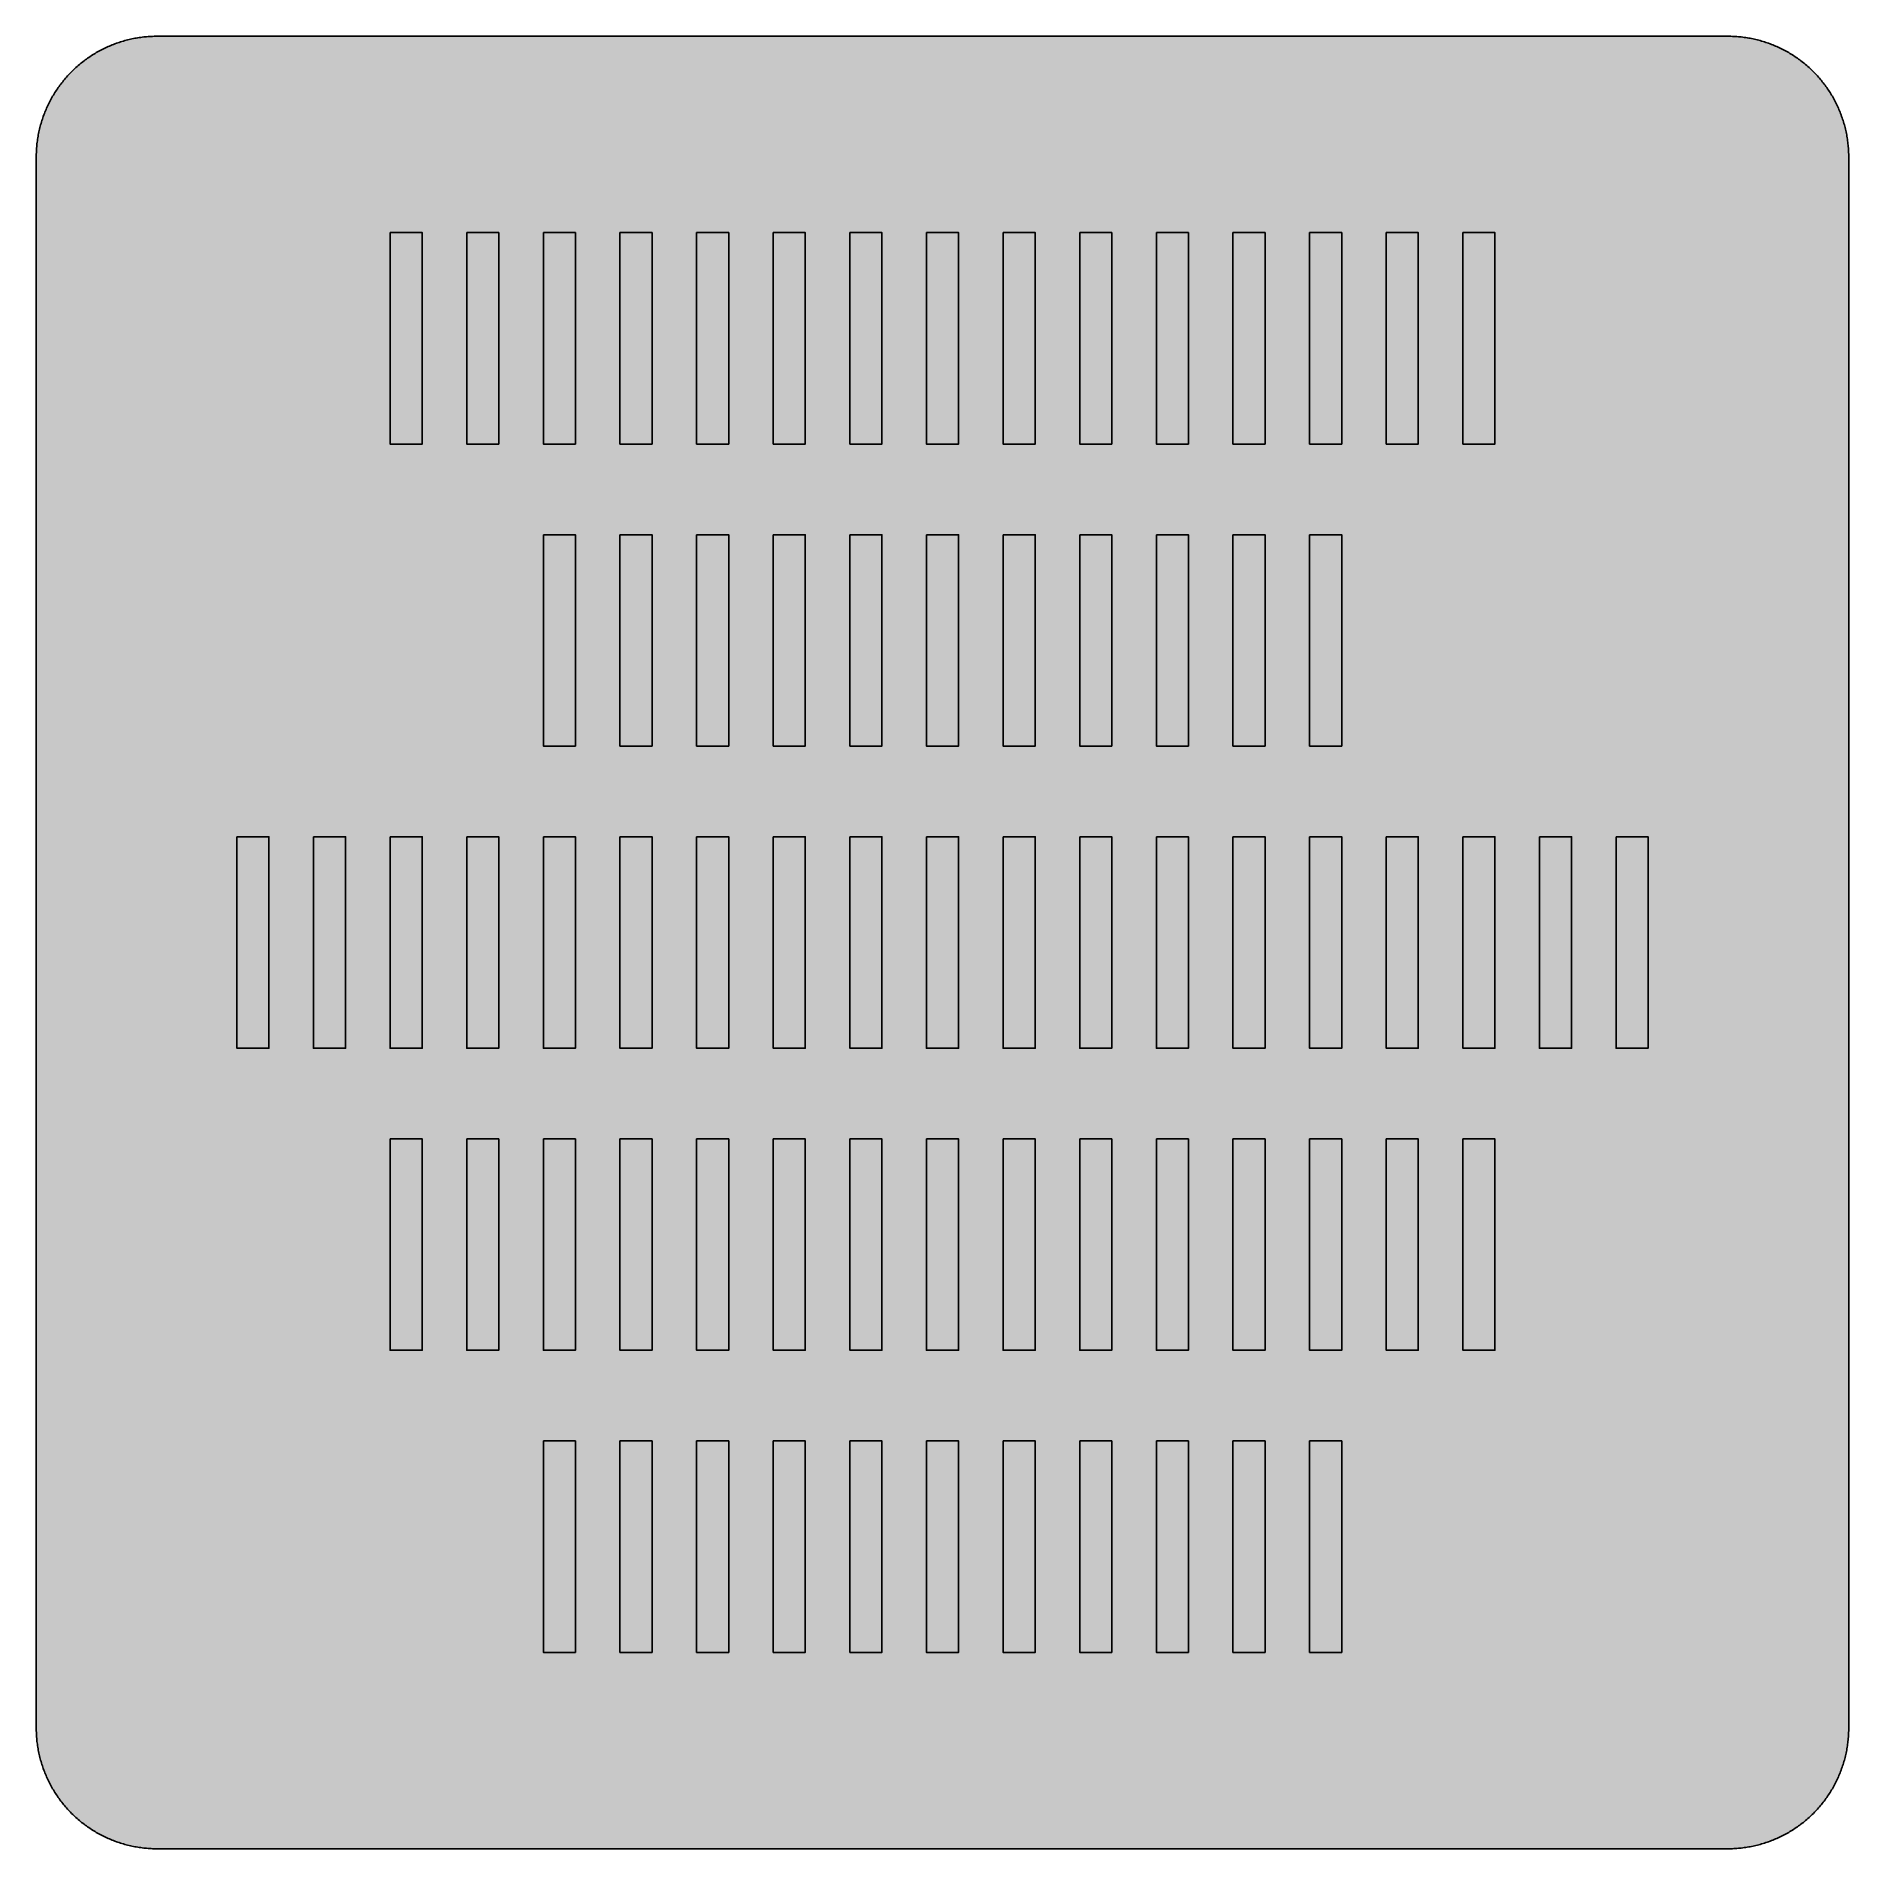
# Model space of a CAD drawing. Header units: millimetres. Extents: x 0 to 212, y 0 to 212.
import ezdxf

# ---------------------------------------------------------------- set-up
doc = ezdxf.new("R2010")
doc.units = ezdxf.units.MM

msp = doc.modelspace()

# ---------------------------------------------------------------- hatches: boundary and pattern name
for color, points in [(254, [(14.1633, 0.0536), (13.9878, 0.0533), (13.8125, 0.0559), (13.6373, 0.061), (13.462, 0.0686), (13.2893, 0.0787), (13.114, 0.0914), (12.9413, 0.1041), (12.7686, 0.1219), (12.5959, 0.1397), (12.4231, 0.16), (12.2504, 0.1829), (12.0777, 0.2057), (11.9075, 0.2337), (11.7373, 0.2616), (11.5672, 0.2921), (11.397, 0.3251), (11.2268, 0.3607), (11.0592, 0.3988), (10.8915, 0.4369), (10.7239, 0.4775), (10.5562, 0.5207), (10.3886, 0.5664), (10.2235, 0.6121), (10.0584, 0.6629), (9.8933, 0.7137), (9.7307, 0.7671), (9.5682, 0.8204), (9.4056, 0.8788), (9.2431, 0.9373), (9.083, 0.9982), (8.923, 1.0617), (8.763, 1.1252), (8.6055, 1.1938), (8.4455, 1.2624), (8.2906, 1.331), (8.1331, 1.4046), (7.9781, 1.4783), (7.8232, 1.5545), (7.6708, 1.6332), (7.5184, 1.7145), (7.366, 1.7958), (7.2161, 1.8796), (7.0663, 1.966), (6.919, 2.0523), (6.7716, 2.1438), (6.6243, 2.2352), (6.4795, 2.3266), (6.3348, 2.4232), (6.19, 2.5197), (6.0477, 2.6187), (5.908, 2.7178), (5.7683, 2.8194), (5.6286, 2.9235), (5.4915, 3.0302), (5.3543, 3.1369), (5.2197, 3.2461), (5.0851, 3.3579), (4.953, 3.4722), (4.8209, 3.5865), (4.6914, 3.7033), (4.5644, 3.8202), (4.4348, 3.9395), (4.3104, 4.0615), (4.1859, 4.1859), (4.0615, 4.3104), (3.9395, 4.4348), (3.8202, 4.5618), (3.7033, 4.6914), (3.5865, 4.8209), (3.4722, 4.953), (3.3579, 5.0851), (3.2487, 5.2197), (3.1369, 5.3543), (3.0302, 5.4915), (2.9235, 5.6286), (2.8194, 5.7683), (2.7178, 5.908), (2.6187, 6.0477), (2.5197, 6.19), (2.4232, 6.3348), (2.3266, 6.477), (2.2352, 6.6243), (2.1438, 6.7691), (2.0523, 6.9164), (1.966, 7.0663), (1.8796, 7.2161), (1.7958, 7.366), (1.7145, 7.5184), (1.6332, 7.6708), (1.5545, 7.8232), (1.4783, 7.9781), (1.4046, 8.1331), (1.331, 8.2906), (1.2598, 8.4455), (1.1913, 8.603), (1.1252, 8.763), (1.0592, 8.923), (0.9982, 9.083), (0.9373, 9.2431), (0.8763, 9.4056), (0.8204, 9.5682), (0.7645, 9.7307), (0.7112, 9.8933), (0.6604, 10.0584), (0.6121, 10.2235), (0.5639, 10.3911), (0.5207, 10.5562), (0.4775, 10.7239), (0.4343, 10.8915), (0.3962, 11.0592), (0.3607, 11.2268), (0.3251, 11.397), (0.2921, 11.5672), (0.2616, 11.7373), (0.2311, 11.9075), (0.2057, 12.0802), (0.1803, 12.2504), (0.1575, 12.4231), (0.1372, 12.5959), (0.1194, 12.7686), (0.1041, 12.9413), (0.0889, 13.1166), (0.0787, 13.2893), (0.0686, 13.4645), (0.061, 13.6373), (0.0559, 13.8125), (0.0508, 13.9878), (0.0508, 14.163), (0.0522, 197.6092), (0.0508, 197.7822), (0.0559, 197.9574), (0.061, 198.1327), (0.0686, 198.308), (0.0787, 198.4807), (0.0889, 198.6559), (0.1041, 198.8287), (0.1194, 199.0014), (0.1372, 199.1741), (0.1575, 199.3468), (0.1803, 199.5195), (0.2057, 199.6923), (0.2311, 199.8624), (0.2616, 200.0326), (0.2921, 200.2028), (0.3251, 200.373), (0.3607, 200.5432), (0.3962, 200.7108), (0.4343, 200.8784), (0.4775, 201.0461), (0.5207, 201.2137), (0.5639, 201.3814), (0.6121, 201.5465), (0.6604, 201.7116), (0.7112, 201.8767), (0.7645, 202.0392), (0.8204, 202.2018), (0.8763, 202.3643), (0.9373, 202.5269), (0.9982, 202.6869), (1.0592, 202.8469), (1.1252, 203.007), (1.1913, 203.1644), (1.2598, 203.3245), (1.331, 203.4794), (1.4046, 203.6369), (1.4783, 203.7918), (1.5545, 203.9468), (1.6332, 204.0992), (1.7145, 204.2516), (1.7958, 204.404), (1.8796, 204.5538), (1.966, 204.7037), (2.0523, 204.851), (2.1438, 204.9983), (2.2352, 205.1456), (2.3266, 205.2904), (2.4232, 205.4352), (2.5197, 205.58), (2.6187, 205.7222), (2.7178, 205.8619), (2.8194, 206.0016), (2.9235, 206.1413), (3.0302, 206.2785), (3.1369, 206.4156), (3.2487, 206.5503), (3.3579, 206.6849), (3.4722, 206.817), (3.5865, 206.949), (3.7033, 207.0786), (3.8202, 207.2056), (3.9395, 207.3351), (4.0615, 207.4596), (4.1859, 207.584), (4.3104, 207.7085), (4.4348, 207.8304), (4.5644, 207.9498), (4.6914, 208.0666), (4.8209, 208.1835), (4.953, 208.2978), (5.0851, 208.4121), (5.2197, 208.5213), (5.3543, 208.6331), (5.4915, 208.7397), (5.6286, 208.8464), (5.7683, 208.9506), (5.908, 209.0522), (6.0477, 209.1512), (6.19, 209.2503), (6.3348, 209.3468), (6.4795, 209.4433), (6.6243, 209.5348), (6.7716, 209.6262), (6.919, 209.7176), (7.0663, 209.804), (7.2161, 209.8904), (7.366, 209.9742), (7.5184, 210.0555), (7.6708, 210.1367), (7.8232, 210.2155), (7.9781, 210.2917), (8.1331, 210.3653), (8.2906, 210.439), (8.4455, 210.5101), (8.6055, 210.5787), (8.763, 210.6447), (8.923, 210.7108), (9.083, 210.7717), (9.2431, 210.8327), (9.4056, 210.8937), (9.5682, 210.9495), (9.7307, 211.0054), (9.8933, 211.0588), (10.0584, 211.1096), (10.2235, 211.1578), (10.3886, 211.2061), (10.5562, 211.2493), (10.7239, 211.2924), (10.8915, 211.3356), (11.0592, 211.3737), (11.2268, 211.4093), (11.397, 211.4448), (11.5672, 211.4779), (11.7373, 211.5083), (11.9075, 211.5388), (12.0777, 211.5642), (12.2504, 211.5896), (12.4231, 211.6125), (12.5959, 211.6328), (12.7686, 211.6506), (12.9413, 211.6658), (13.114, 211.6811), (13.2893, 211.6912), (13.462, 211.7014), (13.6373, 211.709), (13.8125, 211.7141), (13.9878, 211.7192), (14.163, 211.7192), (197.6078, 211.7203), (197.7822, 211.7192), (197.9574, 211.7141), (198.1327, 211.709), (198.3054, 211.7014), (198.4807, 211.6912), (198.6534, 211.6811), (198.8287, 211.6658), (199.0014, 211.6506), (199.1741, 211.6328), (199.3468, 211.6125), (199.5195, 211.5896), (199.6897, 211.5642), (199.8624, 211.5388), (200.0326, 211.5083), (200.2028, 211.4779), (200.373, 211.4448), (200.5432, 211.4093), (200.7108, 211.3737), (200.8784, 211.3356), (201.0461, 211.2924), (201.2137, 211.2493), (201.3788, 211.2061), (201.5465, 211.1578), (201.7116, 211.1096), (201.8767, 211.0588), (202.0392, 211.0054), (202.2018, 210.9495), (202.3643, 210.8937), (202.5269, 210.8327), (202.6869, 210.7717), (202.8469, 210.7108), (203.007, 210.6447), (203.167, 210.5787), (203.3245, 210.5101), (203.4794, 210.439), (203.6369, 210.3653), (203.7918, 210.2917), (203.9468, 210.2155), (204.0992, 210.1367), (204.2516, 210.0555), (204.404, 209.9742), (204.5538, 209.8904), (204.7037, 209.804), (204.8535, 209.7176), (205.0009, 209.6262), (205.1456, 209.5348), (205.293, 209.4433), (205.4352, 209.3468), (205.58, 209.2503), (205.7222, 209.1512), (205.8619, 209.0522), (206.0016, 208.9506), (206.1413, 208.8464), (206.2785, 208.7397), (206.4156, 208.6331), (206.5503, 208.5213), (206.6849, 208.4121), (206.817, 208.2978), (206.949, 208.1835), (207.0786, 208.0666), (207.2081, 207.9498), (207.3351, 207.8304), (207.4596, 207.7085), (207.584, 207.584), (207.7085, 207.4596), (207.8304, 207.3351), (207.9498, 207.2056), (208.0666, 207.0786), (208.1835, 206.949), (208.2978, 206.817), (208.4121, 206.6849), (208.5238, 206.5503), (208.6331, 206.4156), (208.7397, 206.2785), (208.8464, 206.1413), (208.9506, 206.0016), (209.0522, 205.8619), (209.1512, 205.7222), (209.2503, 205.58), (209.3468, 205.4352), (209.4433, 205.2904), (209.5348, 205.1456), (209.6262, 204.9983), (209.7176, 204.851), (209.804, 204.7037), (209.8904, 204.5538), (209.9742, 204.404), (210.0555, 204.2516), (210.1367, 204.0992), (210.2155, 203.9468), (210.2917, 203.7918), (210.3653, 203.6369), (210.439, 203.4794), (210.5076, 203.3245), (210.5762, 203.1644), (210.6447, 203.007), (210.7082, 202.8469), (210.7717, 202.6869), (210.8327, 202.5269), (210.8911, 202.3643), (210.9495, 202.2018), (211.0029, 202.0392), (211.0562, 201.8767), (211.107, 201.7116), (211.1578, 201.5465), (211.2035, 201.3814), (211.2493, 201.2137), (211.2924, 201.0461), (211.3331, 200.8784), (211.3712, 200.7108), (211.4093, 200.5432), (211.4448, 200.373), (211.4779, 200.2028), (211.5083, 200.0326), (211.5363, 199.8624), (211.5642, 199.6923), (211.5871, 199.5195), (211.6099, 199.3468), (211.6303, 199.1741), (211.648, 199.0014), (211.6658, 198.8287), (211.6785, 198.6559), (211.6912, 198.4807), (211.7014, 198.308), (211.709, 198.1327), (211.7141, 197.9574), (211.7166, 197.7822), (211.7166, 197.6069), (211.7189, 14.1647), (211.7166, 13.9878), (211.7141, 13.8125), (211.709, 13.6373), (211.7014, 13.4645), (211.6912, 13.2893), (211.6785, 13.1166), (211.6658, 12.9413), (211.648, 12.7686), (211.6303, 12.5959), (211.6099, 12.4231), (211.5871, 12.2504), (211.5642, 12.0802), (211.5363, 11.9075), (211.5083, 11.7373), (211.4779, 11.5672), (211.4448, 11.397), (211.4093, 11.2268), (211.3712, 11.0592), (211.3331, 10.8915), (211.2924, 10.7239), (211.2493, 10.5562), (211.2035, 10.3911), (211.1578, 10.2235), (211.107, 10.0584), (211.0562, 9.8933), (211.0029, 9.7307), (210.9495, 9.5682), (210.8911, 9.4056), (210.8327, 9.2431), (210.7717, 9.083), (210.7082, 8.923), (210.6447, 8.763), (210.5762, 8.603), (210.5076, 8.4455), (210.439, 8.2906), (210.3653, 8.1331), (210.2917, 7.9781), (210.2155, 7.8232), (210.1367, 7.6708), (210.0555, 7.5184), (209.9742, 7.366), (209.8904, 7.2161), (209.804, 7.0663), (209.7176, 6.9164), (209.6262, 6.7691), (209.5348, 6.6243), (209.4433, 6.477), (209.3468, 6.3348), (209.2503, 6.19), (209.1512, 6.0477), (209.0522, 5.908), (208.9506, 5.7683), (208.8464, 5.6286), (208.7397, 5.4915), (208.6331, 5.3543), (208.5238, 5.2197), (208.4121, 5.0851), (208.2978, 4.953), (208.1835, 4.8209), (208.0666, 4.6914), (207.9498, 4.5618), (207.8304, 4.4348), (207.7085, 4.3104), (207.584, 4.1859), (207.4596, 4.0615), (207.3351, 3.9395), (207.2081, 3.8202), (207.0786, 3.7033), (206.949, 3.5865), (206.817, 3.4722), (206.6849, 3.3579), (206.5503, 3.2461), (206.4156, 3.1369), (206.2785, 3.0302), (206.1413, 2.9235), (206.0016, 2.8194), (205.8619, 2.7178), (205.7222, 2.6187), (205.58, 2.5197), (205.4352, 2.4232), (205.293, 2.3266), (205.1456, 2.2352), (205.0009, 2.1438), (204.8535, 2.0523), (204.7037, 1.966), (204.5538, 1.8796), (204.404, 1.7958), (204.2516, 1.7145), (204.0992, 1.6332), (203.9468, 1.5545), (203.7918, 1.4783), (203.6369, 1.4046), (203.4794, 1.331), (203.3245, 1.2624), (203.167, 1.1938), (203.007, 1.1252), (202.8469, 1.0617), (202.6869, 0.9982), (202.5269, 0.9373), (202.3643, 0.8788), (202.2018, 0.8204), (202.0392, 0.7671), (201.8767, 0.7137), (201.7116, 0.6629), (201.5465, 0.6121), (201.3788, 0.5664), (201.2137, 0.5207), (201.0461, 0.4775), (200.8784, 0.4369), (200.7108, 0.3988), (200.5432, 0.3607), (200.373, 0.3251), (200.2028, 0.2921), (200.0326, 0.2616), (199.8624, 0.2337), (199.6897, 0.2057), (199.5195, 0.1829), (199.3468, 0.16), (199.1741, 0.1397), (199.0014, 0.1219), (198.8287, 0.1041), (198.6534, 0.0914), (198.4807, 0.0787), (198.3054, 0.0686), (198.1327, 0.061), (197.9574, 0.0559), (197.7822, 0.0533), (197.6069, 0.0533)]), (59, [(41.3755, 188.7897), (45.121, 188.7897), (45.121, 164.0953), (41.3755, 164.0953)]), (59, [(50.323, 188.7897), (54.0699, 188.7897), (54.0699, 164.0953), (50.323, 164.0953)]), (59, [(59.2723, 188.7897), (63.0178, 188.7897), (63.0178, 164.0953), (59.2723, 164.0953)]), (59, [(68.2198, 188.7897), (71.9667, 188.7897), (71.9667, 164.0953), (68.2198, 164.0953)]), (59, [(77.1687, 188.7897), (80.9142, 188.7897), (80.9142, 164.0953), (77.1687, 164.0953)]), (59, [(86.1162, 188.7897), (89.8631, 188.7897), (89.8631, 164.0953), (86.1162, 164.0953)]), (59, [(95.0655, 188.7897), (98.8109, 188.7897), (98.8109, 164.0953), (95.0655, 164.0953)]), (59, [(104.013, 188.7897), (107.7599, 188.7897), (107.7599, 164.0953), (104.013, 164.0953)]), (59, [(112.9619, 188.7897), (116.7074, 188.7897), (116.7074, 164.0953), (112.9619, 164.0953)]), (59, [(121.9094, 188.7897), (125.6563, 188.7897), (125.6563, 164.0953), (121.9094, 164.0953)]), (59, [(130.8587, 188.7897), (134.6041, 188.7897), (134.6041, 164.0953), (130.8587, 164.0953)]), (59, [(139.8062, 188.7897), (143.553, 188.7897), (143.553, 164.0953), (139.8062, 164.0953)]), (59, [(148.7551, 188.7897), (152.5005, 188.7897), (152.5005, 164.0953), (148.7551, 164.0953)]), (59, [(157.7026, 188.7897), (161.4495, 188.7897), (161.4495, 164.0953), (157.7026, 164.0953)]), (59, [(166.6515, 188.7897), (170.397, 188.7897), (170.397, 164.0953), (166.6515, 164.0953)]), (59, [(59.2723, 153.512), (63.0178, 153.512), (63.0178, 128.8175), (59.2723, 128.8175)]), (59, [(68.2198, 153.512), (71.9667, 153.512), (71.9667, 128.8175), (68.2198, 128.8175)]), (59, [(77.1687, 153.512), (80.9142, 153.512), (80.9142, 128.8175), (77.1687, 128.8175)]), (59, [(86.1162, 153.512), (89.8631, 153.512), (89.8631, 128.8175), (86.1162, 128.8175)]), (59, [(95.0655, 153.512), (98.8109, 153.512), (98.8109, 128.8175), (95.0655, 128.8175)]), (59, [(104.013, 153.512), (107.7599, 153.512), (107.7599, 128.8175), (104.013, 128.8175)]), (59, [(112.9619, 153.512), (116.7074, 153.512), (116.7074, 128.8175), (112.9619, 128.8175)]), (59, [(121.9094, 153.512), (125.6563, 153.512), (125.6563, 128.8175), (121.9094, 128.8175)]), (59, [(130.8587, 153.512), (134.6041, 153.512), (134.6041, 128.8175), (130.8587, 128.8175)]), (59, [(139.8062, 153.512), (143.553, 153.512), (143.553, 128.8175), (139.8062, 128.8175)]), (59, [(148.7551, 153.512), (152.5005, 153.512), (152.5005, 128.8175), (148.7551, 128.8175)]), (59, [(23.4791, 118.2342), (27.2246, 118.2342), (27.2246, 93.5397), (23.4791, 93.5397)]), (59, [(32.4266, 118.2342), (36.1735, 118.2342), (36.1735, 93.5397), (32.4266, 93.5397)]), (59, [(41.3755, 118.2342), (45.121, 118.2342), (45.121, 93.5397), (41.3755, 93.5397)]), (59, [(50.323, 118.2342), (54.0699, 118.2342), (54.0699, 93.5397), (50.323, 93.5397)]), (59, [(59.2723, 118.2342), (63.0178, 118.2342), (63.0178, 93.5397), (59.2723, 93.5397)]), (59, [(68.2198, 118.2342), (71.9667, 118.2342), (71.9667, 93.5397), (68.2198, 93.5397)]), (59, [(77.1687, 118.2342), (80.9142, 118.2342), (80.9142, 93.5397), (77.1687, 93.5397)]), (59, [(86.1162, 118.2342), (89.8631, 118.2342), (89.8631, 93.5397), (86.1162, 93.5397)]), (59, [(95.0655, 118.2342), (98.8109, 118.2342), (98.8109, 93.5397), (95.0655, 93.5397)]), (59, [(104.013, 118.2342), (107.7599, 118.2342), (107.7599, 93.5397), (104.013, 93.5397)]), (59, [(112.9619, 118.2342), (116.7074, 118.2342), (116.7074, 93.5397), (112.9619, 93.5397)]), (59, [(121.9094, 118.2342), (125.6563, 118.2342), (125.6563, 93.5397), (121.9094, 93.5397)]), (59, [(130.8587, 118.2342), (134.6041, 118.2342), (134.6041, 93.5397), (130.8587, 93.5397)]), (59, [(139.8062, 118.2342), (143.553, 118.2342), (143.553, 93.5397), (139.8062, 93.5397)]), (59, [(148.7551, 118.2342), (152.5005, 118.2342), (152.5005, 93.5397), (148.7551, 93.5397)]), (59, [(157.7026, 118.2342), (161.4495, 118.2342), (161.4495, 93.5397), (157.7026, 93.5397)]), (59, [(166.6515, 118.2342), (170.397, 118.2342), (170.397, 93.5397), (166.6515, 93.5397)]), (59, [(175.5994, 118.2342), (179.3462, 118.2342), (179.3462, 93.5397), (175.5994, 93.5397)]), (59, [(184.5483, 118.2342), (188.2937, 118.2342), (188.2937, 93.5397), (184.5483, 93.5397)]), (59, [(41.3755, 82.9564), (45.121, 82.9564), (45.121, 58.2619), (41.3755, 58.2619)]), (59, [(50.323, 82.9564), (54.0699, 82.9564), (54.0699, 58.2619), (50.323, 58.2619)]), (59, [(59.2723, 82.9564), (63.0178, 82.9564), (63.0178, 58.2619), (59.2723, 58.2619)]), (59, [(68.2198, 82.9564), (71.9667, 82.9564), (71.9667, 58.2619), (68.2198, 58.2619)]), (59, [(77.1687, 82.9564), (80.9142, 82.9564), (80.9142, 58.2619), (77.1687, 58.2619)]), (59, [(86.1162, 82.9564), (89.8631, 82.9564), (89.8631, 58.2619), (86.1162, 58.2619)]), (59, [(95.0655, 82.9564), (98.8109, 82.9564), (98.8109, 58.2619), (95.0655, 58.2619)]), (59, [(104.013, 82.9564), (107.7599, 82.9564), (107.7599, 58.2619), (104.013, 58.2619)]), (59, [(112.9619, 82.9564), (116.7074, 82.9564), (116.7074, 58.2619), (112.9619, 58.2619)]), (59, [(121.9094, 82.9564), (125.6563, 82.9564), (125.6563, 58.2619), (121.9094, 58.2619)]), (59, [(130.8587, 82.9564), (134.6041, 82.9564), (134.6041, 58.2619), (130.8587, 58.2619)]), (59, [(139.8062, 82.9564), (143.553, 82.9564), (143.553, 58.2619), (139.8062, 58.2619)]), (59, [(148.7551, 82.9564), (152.5005, 82.9564), (152.5005, 58.2619), (148.7551, 58.2619)]), (59, [(157.7026, 82.9564), (161.4495, 82.9564), (161.4495, 58.2619), (157.7026, 58.2619)]), (59, [(166.6515, 82.9564), (170.397, 82.9564), (170.397, 58.2619), (166.6515, 58.2619)]), (59, [(59.2723, 47.6786), (63.0178, 47.6786), (63.0178, 22.9842), (59.2723, 22.9842)]), (59, [(68.2198, 47.6786), (71.9667, 47.6786), (71.9667, 22.9842), (68.2198, 22.9842)]), (59, [(77.1687, 47.6786), (80.9142, 47.6786), (80.9142, 22.9842), (77.1687, 22.9842)]), (59, [(86.1162, 47.6786), (89.8631, 47.6786), (89.8631, 22.9842), (86.1162, 22.9842)]), (59, [(95.0655, 47.6786), (98.8109, 47.6786), (98.8109, 22.9842), (95.0655, 22.9842)]), (59, [(104.013, 47.6786), (107.7599, 47.6786), (107.7599, 22.9842), (104.013, 22.9842)]), (59, [(112.9619, 47.6786), (116.7074, 47.6786), (116.7074, 22.9842), (112.9619, 22.9842)]), (59, [(121.9094, 47.6786), (125.6563, 47.6786), (125.6563, 22.9842), (121.9094, 22.9842)]), (59, [(130.8587, 47.6786), (134.6041, 47.6786), (134.6041, 22.9842), (130.8587, 22.9842)]), (59, [(139.8062, 47.6786), (143.553, 47.6786), (143.553, 22.9842), (139.8062, 22.9842)]), (59, [(148.7551, 47.6786), (152.5005, 47.6786), (152.5005, 22.9842), (148.7551, 22.9842)])]:
    msp.add_hatch(color=color).paths.add_polyline_path(points)
h = msp.add_hatch(color=59)
h.paths.add_polyline_path([(14.1633, 3.5814), (13.8887, 3.5839), (13.6169, 3.5941), (13.3477, 3.6119), (13.081, 3.6347), (12.8143, 3.6652), (12.5501, 3.7008), (12.2885, 3.7465), (12.0294, 3.7948), (11.7729, 3.8506), (11.5164, 3.9141), (11.2649, 3.9827), (11.016, 4.0564), (10.7671, 4.1351), (10.5232, 4.2215), (10.2819, 4.3129), (10.0432, 4.412), (9.8069, 4.5161), (9.5733, 4.6228), (9.3447, 4.7371), (9.1186, 4.8565), (8.8951, 4.9809), (8.6741, 5.113), (8.4582, 5.2476), (8.2448, 5.3873), (8.0366, 5.5321), (7.8308, 5.682), (7.6276, 5.8369), (7.4295, 5.9969), (7.2365, 6.1595), (7.046, 6.3297), (6.8605, 6.5024), (6.6777, 6.6802), (6.5024, 6.8605), (6.3271, 7.046), (6.1595, 7.2365), (5.9969, 7.432), (5.8369, 7.6302), (5.682, 7.8308), (5.5321, 8.0366), (5.3873, 8.2448), (5.2451, 8.4582), (5.1105, 8.6741), (4.9809, 8.8951), (4.8565, 9.1186), (4.7371, 9.3447), (4.6228, 9.5758), (4.5136, 9.8069), (4.4094, 10.0432), (4.3129, 10.2819), (4.2215, 10.5232), (4.1351, 10.7696), (4.0538, 11.016), (3.9802, 11.2649), (3.9116, 11.5189), (3.8506, 11.7729), (3.7948, 12.0294), (3.744, 12.2911), (3.7008, 12.5527), (3.6627, 12.8143), (3.6322, 13.081), (3.6093, 13.3502), (3.5916, 13.6195), (3.5814, 13.8913), (3.5789, 14.163), (3.58, 197.6092), (3.5814, 197.8812), (3.5916, 198.153), (3.6093, 198.4223), (3.6322, 198.689), (3.6627, 198.9557), (3.7008, 199.2198), (3.744, 199.4814), (3.7948, 199.7405), (3.8506, 199.9971), (3.9116, 200.2536), (3.9802, 200.5051), (4.0538, 200.754), (4.1351, 201.0029), (4.2215, 201.2467), (4.3129, 201.488), (4.4094, 201.7268), (4.5136, 201.963), (4.6228, 202.1967), (4.7371, 202.4253), (4.8565, 202.6514), (4.9809, 202.8749), (5.1105, 203.0959), (5.2451, 203.3118), (5.3873, 203.5251), (5.5321, 203.7334), (5.682, 203.9391), (5.8369, 204.1423), (5.9969, 204.3405), (6.1595, 204.5335), (6.3271, 204.724), (6.5024, 204.9094), (6.6777, 205.0923), (6.8605, 205.2676), (7.046, 205.4428), (7.2365, 205.6105), (7.4295, 205.773), (7.6276, 205.933), (7.8308, 206.088), (8.0366, 206.2378), (8.2448, 206.3826), (8.4582, 206.5249), (8.6741, 206.6595), (8.8951, 206.789), (9.1186, 206.9135), (9.3447, 207.0329), (9.5733, 207.1472), (9.8069, 207.2564), (10.0432, 207.3605), (10.2819, 207.457), (10.5232, 207.5485), (10.7671, 207.6348), (11.016, 207.7161), (11.2649, 207.7898), (11.5164, 207.8584), (11.7729, 207.9193), (12.0294, 207.9752), (12.2885, 208.026), (12.5501, 208.0692), (12.8143, 208.1073), (13.081, 208.1378), (13.3477, 208.1606), (13.6169, 208.1784), (13.8887, 208.1886), (14.163, 208.1911), (197.6078, 208.1925), (197.8787, 208.1886), (198.1505, 208.1784), (198.4197, 208.1606), (198.689, 208.1378), (198.9557, 208.1073), (199.2173, 208.0692), (199.4789, 208.026), (199.7405, 207.9752), (199.9971, 207.9193), (200.2511, 207.8584), (200.5051, 207.7898), (200.754, 207.7161), (201.0004, 207.6348), (201.2467, 207.5485), (201.488, 207.457), (201.7268, 207.3605), (201.963, 207.2564), (202.1942, 207.1472), (202.4253, 207.0329), (202.6514, 206.9135), (202.8749, 206.789), (203.0959, 206.6595), (203.3118, 206.5249), (203.5251, 206.3826), (203.7334, 206.2378), (203.9391, 206.088), (204.1398, 205.933), (204.3379, 205.773), (204.5335, 205.6105), (204.724, 205.4428), (204.9094, 205.2676), (205.0898, 205.0923), (205.2676, 204.9094), (205.4403, 204.724), (205.6105, 204.5335), (205.773, 204.3405), (205.933, 204.1423), (206.088, 203.9391), (206.2378, 203.7334), (206.3826, 203.5251), (206.5223, 203.3118), (206.6569, 203.0959), (206.789, 202.8749), (206.9135, 202.6514), (207.0329, 202.4253), (207.1472, 202.1967), (207.2538, 201.963), (207.358, 201.7268), (207.457, 201.488), (207.5485, 201.2467), (207.6348, 201.0029), (207.7136, 200.754), (207.7872, 200.5051), (207.8558, 200.2536), (207.9193, 199.9971), (207.9752, 199.7405), (208.0235, 199.4814), (208.0692, 199.2198), (208.1047, 198.9557), (208.1352, 198.689), (208.1581, 198.4223), (208.1759, 198.153), (208.186, 197.8812), (208.1911, 197.6069), (208.1911, 14.1647), (208.186, 13.8913), (208.1759, 13.6195), (208.1581, 13.3502), (208.1352, 13.081), (208.1047, 12.8143), (208.0692, 12.5527), (208.0235, 12.2911), (207.9752, 12.0294), (207.9193, 11.7729), (207.8558, 11.5189), (207.7872, 11.2649), (207.7136, 11.016), (207.6348, 10.7696), (207.5485, 10.5232), (207.457, 10.2819), (207.358, 10.0432), (207.2538, 9.8069), (207.1472, 9.5758), (207.0329, 9.3447), (206.9135, 9.1186), (206.789, 8.8951), (206.6569, 8.6741), (206.5223, 8.4582), (206.3826, 8.2448), (206.2378, 8.0366), (206.088, 7.8308), (205.933, 7.6302), (205.773, 7.432), (205.6105, 7.2365), (205.4403, 7.046), (205.2676, 6.8605), (205.0898, 6.6802), (204.9094, 6.5024), (204.724, 6.3297), (204.5335, 6.1595), (204.3379, 5.9969), (204.1398, 5.8369), (203.9391, 5.682), (203.7334, 5.5321), (203.5251, 5.3873), (203.3118, 5.2476), (203.0959, 5.113), (202.8749, 4.9809), (202.6514, 4.8565), (202.4253, 4.7371), (202.1942, 4.6228), (201.963, 4.5161), (201.7268, 4.412), (201.488, 4.3129), (201.2467, 4.2215), (201.0004, 4.1351), (200.754, 4.0564), (200.5051, 3.9827), (200.2511, 3.9141), (199.9971, 3.8506), (199.7405, 3.7948), (199.4789, 3.7465), (199.2173, 3.7008), (198.9557, 3.6652), (198.689, 3.6347), (198.4197, 3.6119), (198.1505, 3.5941), (197.8787, 3.5839), (197.6069, 3.5789)])
h.paths.add_polyline_path([(14.1633, 8.8731), (14.0259, 8.8748), (13.8887, 8.8798), (13.7541, 8.8875), (13.622, 8.9002), (13.4874, 8.9154), (13.3553, 8.9332), (13.2258, 8.9535), (13.0962, 8.9789), (12.9667, 9.0068), (12.8397, 9.0373), (12.7127, 9.0729), (12.5882, 9.1084), (12.4663, 9.1491), (12.3419, 9.1923), (12.2225, 9.238), (12.1031, 9.2888), (11.9837, 9.3396), (11.8694, 9.3929), (11.7526, 9.4513), (11.6408, 9.5098), (11.5291, 9.5733), (11.4198, 9.6368), (11.3106, 9.7053), (11.2039, 9.7765), (11.0998, 9.8476), (10.9957, 9.9238), (10.8966, 10), (10.7975, 10.0787), (10.6985, 10.1625), (10.6045, 10.2464), (10.5105, 10.3327), (10.4216, 10.4216), (10.3327, 10.5131), (10.2464, 10.6045), (10.16, 10.701), (10.0787, 10.7975), (10, 10.8966), (9.9212, 10.9982), (9.8476, 11.0998), (9.7739, 11.2039), (9.7053, 11.3106), (9.6368, 11.4198), (9.5707, 11.5291), (9.5098, 11.6408), (9.4488, 11.7551), (9.3929, 11.8694), (9.337, 11.9863), (9.2862, 12.1031), (9.238, 12.2225), (9.1923, 12.3444), (9.1491, 12.4663), (9.1084, 12.5908), (9.0703, 12.7152), (9.0373, 12.8397), (9.0068, 12.9692), (8.9789, 13.0962), (8.9535, 13.2258), (8.9306, 13.3579), (8.9129, 13.4899), (8.8976, 13.622), (8.8849, 13.7566), (8.8773, 13.8913), (8.8722, 14.0259), (8.8697, 14.163), (8.8717, 197.6092), (8.8722, 197.7441), (8.8773, 197.8812), (8.8849, 198.0159), (8.8976, 198.1479), (8.9129, 198.2826), (8.9306, 198.4146), (8.9535, 198.5442), (8.9789, 198.6737), (9.0068, 198.8033), (9.0373, 198.9303), (9.0703, 199.0573), (9.1084, 199.1817), (9.1491, 199.3036), (9.1923, 199.4281), (9.238, 199.5475), (9.2862, 199.6669), (9.337, 199.7862), (9.3929, 199.9005), (9.4488, 200.0174), (9.5098, 200.1291), (9.5707, 200.2409), (9.6368, 200.3501), (9.7053, 200.4593), (9.7739, 200.566), (9.8476, 200.6702), (9.9212, 200.7743), (10, 200.8734), (10.0787, 200.9724), (10.16, 201.0715), (10.2464, 201.1655), (10.3327, 201.2594), (10.4216, 201.3483), (10.5105, 201.4372), (10.6045, 201.5236), (10.6985, 201.61), (10.7975, 201.6912), (10.8966, 201.77), (10.9957, 201.8487), (11.0998, 201.9224), (11.2039, 201.996), (11.3106, 202.0646), (11.4198, 202.1332), (11.5291, 202.1992), (11.6408, 202.2602), (11.7526, 202.3212), (11.8694, 202.377), (11.9837, 202.4329), (12.1031, 202.4837), (12.2225, 202.532), (12.3419, 202.5777), (12.4663, 202.6209), (12.5882, 202.6615), (12.7127, 202.6996), (12.8397, 202.7326), (12.9667, 202.7631), (13.0962, 202.7911), (13.2258, 202.8165), (13.3553, 202.8393), (13.4874, 202.8571), (13.622, 202.8723), (13.7541, 202.885), (13.8887, 202.8927), (14.0259, 202.8977), (14.163, 202.9003), (197.6078, 202.9008), (197.7441, 202.8977), (197.8787, 202.8927), (198.0133, 202.885), (198.1479, 202.8723), (198.28, 202.8571), (198.4121, 202.8393), (198.5442, 202.8165), (198.6737, 202.7911), (198.8007, 202.7631), (198.9303, 202.7326), (199.0547, 202.6996), (199.1792, 202.6615), (199.3036, 202.6209), (199.4256, 202.5777), (199.5475, 202.532), (199.6669, 202.4837), (199.7837, 202.4329), (199.9005, 202.377), (200.0148, 202.3212), (200.1291, 202.2602), (200.2409, 202.1992), (200.3501, 202.1332), (200.4593, 202.0646), (200.566, 201.996), (200.6702, 201.9224), (200.7718, 201.8487), (200.8734, 201.77), (200.9724, 201.6912), (201.0689, 201.61), (201.1655, 201.5236), (201.2569, 201.4372), (201.3483, 201.3483), (201.4372, 201.2594), (201.5236, 201.1655), (201.6074, 201.0715), (201.6912, 200.9724), (201.77, 200.8734), (201.8462, 200.7743), (201.9224, 200.6702), (201.9935, 200.566), (202.0646, 200.4593), (202.1332, 200.3501), (202.1967, 200.2409), (202.2602, 200.1291), (202.3186, 200.0174), (202.377, 199.9005), (202.4304, 199.7862), (202.4812, 199.6669), (202.532, 199.5475), (202.5777, 199.4281), (202.6209, 199.3036), (202.6615, 199.1817), (202.6971, 199.0573), (202.7326, 198.9303), (202.7631, 198.8033), (202.7911, 198.6737), (202.8165, 198.5442), (202.8368, 198.4146), (202.8546, 198.2826), (202.8698, 198.1479), (202.8825, 198.0159), (202.8901, 197.8812), (202.8952, 197.7441), (202.8977, 197.6069), (202.8994, 14.1647), (202.8952, 14.0259), (202.8901, 13.8913), (202.8825, 13.7566), (202.8698, 13.622), (202.8546, 13.4899), (202.8368, 13.3579), (202.8165, 13.2258), (202.7911, 13.0962), (202.7631, 12.9692), (202.7326, 12.8397), (202.6971, 12.7152), (202.6615, 12.5908), (202.6209, 12.4663), (202.5777, 12.3444), (202.532, 12.2225), (202.4812, 12.1031), (202.4304, 11.9863), (202.377, 11.8694), (202.3186, 11.7551), (202.2602, 11.6408), (202.1967, 11.5291), (202.1332, 11.4198), (202.0646, 11.3106), (201.9935, 11.2039), (201.9224, 11.0998), (201.8462, 10.9982), (201.77, 10.8966), (201.6912, 10.7975), (201.6074, 10.701), (201.5236, 10.6045), (201.4372, 10.5131), (201.3483, 10.4216), (201.2569, 10.3327), (201.1655, 10.2464), (201.0689, 10.1625), (200.9724, 10.0787), (200.8734, 10), (200.7718, 9.9238), (200.6702, 9.8476), (200.566, 9.7765), (200.4593, 9.7053), (200.3501, 9.6368), (200.2409, 9.5733), (200.1291, 9.5098), (200.0148, 9.4513), (199.9005, 9.3929), (199.7837, 9.3396), (199.6669, 9.2888), (199.5475, 9.238), (199.4256, 9.1923), (199.3036, 9.1491), (199.1792, 9.1084), (199.0547, 9.0729), (198.9303, 9.0373), (198.8007, 9.0068), (198.6737, 8.9789), (198.5442, 8.9535), (198.4121, 8.9332), (198.28, 8.9154), (198.1479, 8.9002), (198.0133, 8.8875), (197.8787, 8.8798), (197.7441, 8.8748), (197.6069, 8.8722)], flags=16)

# ---------------------------------------------------------------- linework, layer by layer
at = {"color": 254}
msp.add_lwpolyline([(14.1633, 0.0536), (13.9878, 0.0533), (13.8125, 0.0559), (13.6373, 0.061), (13.462, 0.0686), (13.2893, 0.0787), (13.114, 0.0914), (12.9413, 0.1041), (12.7686, 0.1219), (12.5959, 0.1397), (12.4231, 0.16), (12.2504, 0.1829), (12.0777, 0.2057), (11.9075, 0.2337), (11.7373, 0.2616), (11.5672, 0.2921), (11.397, 0.3251), (11.2268, 0.3607), (11.0592, 0.3988), (10.8915, 0.4369), (10.7239, 0.4775), (10.5562, 0.5207), (10.3886, 0.5664), (10.2235, 0.6121), (10.0584, 0.6629), (9.8933, 0.7137), (9.7307, 0.7671), (9.5682, 0.8204), (9.4056, 0.8788), (9.2431, 0.9373), (9.083, 0.9982), (8.923, 1.0617), (8.763, 1.1252), (8.6055, 1.1938), (8.4455, 1.2624), (8.2906, 1.331), (8.1331, 1.4046), (7.9781, 1.4783), (7.8232, 1.5545), (7.6708, 1.6332), (7.5184, 1.7145), (7.366, 1.7958), (7.2161, 1.8796), (7.0663, 1.966), (6.919, 2.0523), (6.7716, 2.1438), (6.6243, 2.2352), (6.4795, 2.3266), (6.3348, 2.4232), (6.19, 2.5197), (6.0477, 2.6187), (5.908, 2.7178), (5.7683, 2.8194), (5.6286, 2.9235), (5.4915, 3.0302), (5.3543, 3.1369), (5.2197, 3.2461), (5.0851, 3.3579), (4.953, 3.4722), (4.8209, 3.5865), (4.6914, 3.7033), (4.5644, 3.8202), (4.4348, 3.9395), (4.3104, 4.0615), (4.1859, 4.1859), (4.0615, 4.3104), (3.9395, 4.4348), (3.8202, 4.5618), (3.7033, 4.6914), (3.5865, 4.8209), (3.4722, 4.953), (3.3579, 5.0851), (3.2487, 5.2197), (3.1369, 5.3543), (3.0302, 5.4915), (2.9235, 5.6286), (2.8194, 5.7683), (2.7178, 5.908), (2.6187, 6.0477), (2.5197, 6.19), (2.4232, 6.3348), (2.3266, 6.477), (2.2352, 6.6243), (2.1438, 6.7691), (2.0523, 6.9164), (1.966, 7.0663), (1.8796, 7.2161), (1.7958, 7.366), (1.7145, 7.5184), (1.6332, 7.6708), (1.5545, 7.8232), (1.4783, 7.9781), (1.4046, 8.1331), (1.331, 8.2906), (1.2598, 8.4455), (1.1913, 8.603), (1.1252, 8.763), (1.0592, 8.923), (0.9982, 9.083), (0.9373, 9.2431), (0.8763, 9.4056), (0.8204, 9.5682), (0.7645, 9.7307), (0.7112, 9.8933), (0.6604, 10.0584), (0.6121, 10.2235), (0.5639, 10.3911), (0.5207, 10.5562), (0.4775, 10.7239), (0.4343, 10.8915), (0.3962, 11.0592), (0.3607, 11.2268), (0.3251, 11.397), (0.2921, 11.5672), (0.2616, 11.7373), (0.2311, 11.9075), (0.2057, 12.0802), (0.1803, 12.2504), (0.1575, 12.4231), (0.1372, 12.5959), (0.1194, 12.7686), (0.1041, 12.9413), (0.0889, 13.1166), (0.0787, 13.2893), (0.0686, 13.4645), (0.061, 13.6373), (0.0559, 13.8125), (0.0508, 13.9878), (0.0508, 14.163), (0.0522, 197.6092), (0.0508, 197.7822), (0.0559, 197.9574), (0.061, 198.1327), (0.0686, 198.308), (0.0787, 198.4807), (0.0889, 198.6559), (0.1041, 198.8287), (0.1194, 199.0014), (0.1372, 199.1741), (0.1575, 199.3468), (0.1803, 199.5195), (0.2057, 199.6923), (0.2311, 199.8624), (0.2616, 200.0326), (0.2921, 200.2028), (0.3251, 200.373), (0.3607, 200.5432), (0.3962, 200.7108), (0.4343, 200.8784), (0.4775, 201.0461), (0.5207, 201.2137), (0.5639, 201.3814), (0.6121, 201.5465), (0.6604, 201.7116), (0.7112, 201.8767), (0.7645, 202.0392), (0.8204, 202.2018), (0.8763, 202.3643), (0.9373, 202.5269), (0.9982, 202.6869), (1.0592, 202.8469), (1.1252, 203.007), (1.1913, 203.1644), (1.2598, 203.3245), (1.331, 203.4794), (1.4046, 203.6369), (1.4783, 203.7918), (1.5545, 203.9468), (1.6332, 204.0992), (1.7145, 204.2516), (1.7958, 204.404), (1.8796, 204.5538), (1.966, 204.7037), (2.0523, 204.851), (2.1438, 204.9983), (2.2352, 205.1456), (2.3266, 205.2904), (2.4232, 205.4352), (2.5197, 205.58), (2.6187, 205.7222), (2.7178, 205.8619), (2.8194, 206.0016), (2.9235, 206.1413), (3.0302, 206.2785), (3.1369, 206.4156), (3.2487, 206.5503), (3.3579, 206.6849), (3.4722, 206.817), (3.5865, 206.949), (3.7033, 207.0786), (3.8202, 207.2056), (3.9395, 207.3351), (4.0615, 207.4596), (4.1859, 207.584), (4.3104, 207.7085), (4.4348, 207.8304), (4.5644, 207.9498), (4.6914, 208.0666), (4.8209, 208.1835), (4.953, 208.2978), (5.0851, 208.4121), (5.2197, 208.5213), (5.3543, 208.6331), (5.4915, 208.7397), (5.6286, 208.8464), (5.7683, 208.9506), (5.908, 209.0522), (6.0477, 209.1512), (6.19, 209.2503), (6.3348, 209.3468), (6.4795, 209.4433), (6.6243, 209.5348), (6.7716, 209.6262), (6.919, 209.7176), (7.0663, 209.804), (7.2161, 209.8904), (7.366, 209.9742), (7.5184, 210.0555), (7.6708, 210.1367), (7.8232, 210.2155), (7.9781, 210.2917), (8.1331, 210.3653), (8.2906, 210.439), (8.4455, 210.5101), (8.6055, 210.5787), (8.763, 210.6447), (8.923, 210.7108), (9.083, 210.7717), (9.2431, 210.8327), (9.4056, 210.8937), (9.5682, 210.9495), (9.7307, 211.0054), (9.8933, 211.0588), (10.0584, 211.1096), (10.2235, 211.1578), (10.3886, 211.2061), (10.5562, 211.2493), (10.7239, 211.2924), (10.8915, 211.3356), (11.0592, 211.3737), (11.2268, 211.4093), (11.397, 211.4448), (11.5672, 211.4779), (11.7373, 211.5083), (11.9075, 211.5388), (12.0777, 211.5642), (12.2504, 211.5896), (12.4231, 211.6125), (12.5959, 211.6328), (12.7686, 211.6506), (12.9413, 211.6658), (13.114, 211.6811), (13.2893, 211.6912), (13.462, 211.7014), (13.6373, 211.709), (13.8125, 211.7141), (13.9878, 211.7192), (14.163, 211.7192), (197.6078, 211.7203), (197.7822, 211.7192), (197.9574, 211.7141), (198.1327, 211.709), (198.3054, 211.7014), (198.4807, 211.6912), (198.6534, 211.6811), (198.8287, 211.6658), (199.0014, 211.6506), (199.1741, 211.6328), (199.3468, 211.6125), (199.5195, 211.5896), (199.6897, 211.5642), (199.8624, 211.5388), (200.0326, 211.5083), (200.2028, 211.4779), (200.373, 211.4448), (200.5432, 211.4093), (200.7108, 211.3737), (200.8784, 211.3356), (201.0461, 211.2924), (201.2137, 211.2493), (201.3788, 211.2061), (201.5465, 211.1578), (201.7116, 211.1096), (201.8767, 211.0588), (202.0392, 211.0054), (202.2018, 210.9495), (202.3643, 210.8937), (202.5269, 210.8327), (202.6869, 210.7717), (202.8469, 210.7108), (203.007, 210.6447), (203.167, 210.5787), (203.3245, 210.5101), (203.4794, 210.439), (203.6369, 210.3653), (203.7918, 210.2917), (203.9468, 210.2155), (204.0992, 210.1367), (204.2516, 210.0555), (204.404, 209.9742), (204.5538, 209.8904), (204.7037, 209.804), (204.8535, 209.7176), (205.0009, 209.6262), (205.1456, 209.5348), (205.293, 209.4433), (205.4352, 209.3468), (205.58, 209.2503), (205.7222, 209.1512), (205.8619, 209.0522), (206.0016, 208.9506), (206.1413, 208.8464), (206.2785, 208.7397), (206.4156, 208.6331), (206.5503, 208.5213), (206.6849, 208.4121), (206.817, 208.2978), (206.949, 208.1835), (207.0786, 208.0666), (207.2081, 207.9498), (207.3351, 207.8304), (207.4596, 207.7085), (207.584, 207.584), (207.7085, 207.4596), (207.8304, 207.3351), (207.9498, 207.2056), (208.0666, 207.0786), (208.1835, 206.949), (208.2978, 206.817), (208.4121, 206.6849), (208.5238, 206.5503), (208.6331, 206.4156), (208.7397, 206.2785), (208.8464, 206.1413), (208.9506, 206.0016), (209.0522, 205.8619), (209.1512, 205.7222), (209.2503, 205.58), (209.3468, 205.4352), (209.4433, 205.2904), (209.5348, 205.1456), (209.6262, 204.9983), (209.7176, 204.851), (209.804, 204.7037), (209.8904, 204.5538), (209.9742, 204.404), (210.0555, 204.2516), (210.1367, 204.0992), (210.2155, 203.9468), (210.2917, 203.7918), (210.3653, 203.6369), (210.439, 203.4794), (210.5076, 203.3245), (210.5762, 203.1644), (210.6447, 203.007), (210.7082, 202.8469), (210.7717, 202.6869), (210.8327, 202.5269), (210.8911, 202.3643), (210.9495, 202.2018), (211.0029, 202.0392), (211.0562, 201.8767), (211.107, 201.7116), (211.1578, 201.5465), (211.2035, 201.3814), (211.2493, 201.2137), (211.2924, 201.0461), (211.3331, 200.8784), (211.3712, 200.7108), (211.4093, 200.5432), (211.4448, 200.373), (211.4779, 200.2028), (211.5083, 200.0326), (211.5363, 199.8624), (211.5642, 199.6923), (211.5871, 199.5195), (211.6099, 199.3468), (211.6303, 199.1741), (211.648, 199.0014), (211.6658, 198.8287), (211.6785, 198.6559), (211.6912, 198.4807), (211.7014, 198.308), (211.709, 198.1327), (211.7141, 197.9574), (211.7166, 197.7822), (211.7166, 197.6069), (211.7189, 14.1647), (211.7166, 13.9878), (211.7141, 13.8125), (211.709, 13.6373), (211.7014, 13.4645), (211.6912, 13.2893), (211.6785, 13.1166), (211.6658, 12.9413), (211.648, 12.7686), (211.6303, 12.5959), (211.6099, 12.4231), (211.5871, 12.2504), (211.5642, 12.0802), (211.5363, 11.9075), (211.5083, 11.7373), (211.4779, 11.5672), (211.4448, 11.397), (211.4093, 11.2268), (211.3712, 11.0592), (211.3331, 10.8915), (211.2924, 10.7239), (211.2493, 10.5562), (211.2035, 10.3911), (211.1578, 10.2235), (211.107, 10.0584), (211.0562, 9.8933), (211.0029, 9.7307), (210.9495, 9.5682), (210.8911, 9.4056), (210.8327, 9.2431), (210.7717, 9.083), (210.7082, 8.923), (210.6447, 8.763), (210.5762, 8.603), (210.5076, 8.4455), (210.439, 8.2906), (210.3653, 8.1331), (210.2917, 7.9781), (210.2155, 7.8232), (210.1367, 7.6708), (210.0555, 7.5184), (209.9742, 7.366), (209.8904, 7.2161), (209.804, 7.0663), (209.7176, 6.9164), (209.6262, 6.7691), (209.5348, 6.6243), (209.4433, 6.477), (209.3468, 6.3348), (209.2503, 6.19), (209.1512, 6.0477), (209.0522, 5.908), (208.9506, 5.7683), (208.8464, 5.6286), (208.7397, 5.4915), (208.6331, 5.3543), (208.5238, 5.2197), (208.4121, 5.0851), (208.2978, 4.953), (208.1835, 4.8209), (208.0666, 4.6914), (207.9498, 4.5618), (207.8304, 4.4348), (207.7085, 4.3104), (207.584, 4.1859), (207.4596, 4.0615), (207.3351, 3.9395), (207.2081, 3.8202), (207.0786, 3.7033), (206.949, 3.5865), (206.817, 3.4722), (206.6849, 3.3579), (206.5503, 3.2461), (206.4156, 3.1369), (206.2785, 3.0302), (206.1413, 2.9235), (206.0016, 2.8194), (205.8619, 2.7178), (205.7222, 2.6187), (205.58, 2.5197), (205.4352, 2.4232), (205.293, 2.3266), (205.1456, 2.2352), (205.0009, 2.1438), (204.8535, 2.0523), (204.7037, 1.966), (204.5538, 1.8796), (204.404, 1.7958), (204.2516, 1.7145), (204.0992, 1.6332), (203.9468, 1.5545), (203.7918, 1.4783), (203.6369, 1.4046), (203.4794, 1.331), (203.3245, 1.2624), (203.167, 1.1938), (203.007, 1.1252), (202.8469, 1.0617), (202.6869, 0.9982), (202.5269, 0.9373), (202.3643, 0.8788), (202.2018, 0.8204), (202.0392, 0.7671), (201.8767, 0.7137), (201.7116, 0.6629), (201.5465, 0.6121), (201.3788, 0.5664), (201.2137, 0.5207), (201.0461, 0.4775), (200.8784, 0.4369), (200.7108, 0.3988), (200.5432, 0.3607), (200.373, 0.3251), (200.2028, 0.2921), (200.0326, 0.2616), (199.8624, 0.2337), (199.6897, 0.2057), (199.5195, 0.1829), (199.3468, 0.16), (199.1741, 0.1397), (199.0014, 0.1219), (198.8287, 0.1041), (198.6534, 0.0914), (198.4807, 0.0787), (198.3054, 0.0686), (198.1327, 0.061), (197.9574, 0.0559), (197.7822, 0.0533), (197.6069, 0.0533), (14.1633, 0.0536)], dxfattribs=at)
at = {"color": 59}
for points in [[(41.3755, 188.7897), (45.121, 188.7897), (45.121, 164.0953), (41.3755, 164.0953), (41.3755, 188.7897)], [(50.323, 188.7897), (54.0699, 188.7897), (54.0699, 164.0953), (50.323, 164.0953), (50.323, 188.7897)], [(59.2723, 188.7897), (63.0178, 188.7897), (63.0178, 164.0953), (59.2723, 164.0953), (59.2723, 188.7897)], [(68.2198, 188.7897), (71.9667, 188.7897), (71.9667, 164.0953), (68.2198, 164.0953), (68.2198, 188.7897)], [(77.1687, 188.7897), (80.9142, 188.7897), (80.9142, 164.0953), (77.1687, 164.0953), (77.1687, 188.7897)], [(86.1162, 188.7897), (89.8631, 188.7897), (89.8631, 164.0953), (86.1162, 164.0953), (86.1162, 188.7897)], [(95.0655, 188.7897), (98.8109, 188.7897), (98.8109, 164.0953), (95.0655, 164.0953), (95.0655, 188.7897)], [(104.013, 188.7897), (107.7599, 188.7897), (107.7599, 164.0953), (104.013, 164.0953), (104.013, 188.7897)], [(112.9619, 188.7897), (116.7074, 188.7897), (116.7074, 164.0953), (112.9619, 164.0953), (112.9619, 188.7897)], [(121.9094, 188.7897), (125.6563, 188.7897), (125.6563, 164.0953), (121.9094, 164.0953), (121.9094, 188.7897)], [(130.8587, 188.7897), (134.6041, 188.7897), (134.6041, 164.0953), (130.8587, 164.0953), (130.8587, 188.7897)], [(139.8062, 188.7897), (143.553, 188.7897), (143.553, 164.0953), (139.8062, 164.0953), (139.8062, 188.7897)], [(148.7551, 188.7897), (152.5005, 188.7897), (152.5005, 164.0953), (148.7551, 164.0953), (148.7551, 188.7897)], [(157.7026, 188.7897), (161.4495, 188.7897), (161.4495, 164.0953), (157.7026, 164.0953), (157.7026, 188.7897)], [(166.6515, 188.7897), (170.397, 188.7897), (170.397, 164.0953), (166.6515, 164.0953), (166.6515, 188.7897)], [(59.2723, 153.512), (63.0178, 153.512), (63.0178, 128.8175), (59.2723, 128.8175), (59.2723, 153.512)], [(68.2198, 153.512), (71.9667, 153.512), (71.9667, 128.8175), (68.2198, 128.8175), (68.2198, 153.512)], [(77.1687, 153.512), (80.9142, 153.512), (80.9142, 128.8175), (77.1687, 128.8175), (77.1687, 153.512)], [(86.1162, 153.512), (89.8631, 153.512), (89.8631, 128.8175), (86.1162, 128.8175), (86.1162, 153.512)], [(95.0655, 153.512), (98.8109, 153.512), (98.8109, 128.8175), (95.0655, 128.8175), (95.0655, 153.512)], [(104.013, 153.512), (107.7599, 153.512), (107.7599, 128.8175), (104.013, 128.8175), (104.013, 153.512)], [(112.9619, 153.512), (116.7074, 153.512), (116.7074, 128.8175), (112.9619, 128.8175), (112.9619, 153.512)], [(121.9094, 153.512), (125.6563, 153.512), (125.6563, 128.8175), (121.9094, 128.8175), (121.9094, 153.512)], [(130.8587, 153.512), (134.6041, 153.512), (134.6041, 128.8175), (130.8587, 128.8175), (130.8587, 153.512)], [(139.8062, 153.512), (143.553, 153.512), (143.553, 128.8175), (139.8062, 128.8175), (139.8062, 153.512)], [(148.7551, 153.512), (152.5005, 153.512), (152.5005, 128.8175), (148.7551, 128.8175), (148.7551, 153.512)], [(23.4791, 118.2342), (27.2246, 118.2342), (27.2246, 93.5397), (23.4791, 93.5397), (23.4791, 118.2342)], [(32.4266, 118.2342), (36.1735, 118.2342), (36.1735, 93.5397), (32.4266, 93.5397), (32.4266, 118.2342)], [(41.3755, 118.2342), (45.121, 118.2342), (45.121, 93.5397), (41.3755, 93.5397), (41.3755, 118.2342)], [(50.323, 118.2342), (54.0699, 118.2342), (54.0699, 93.5397), (50.323, 93.5397), (50.323, 118.2342)], [(59.2723, 118.2342), (63.0178, 118.2342), (63.0178, 93.5397), (59.2723, 93.5397), (59.2723, 118.2342)], [(68.2198, 118.2342), (71.9667, 118.2342), (71.9667, 93.5397), (68.2198, 93.5397), (68.2198, 118.2342)], [(77.1687, 118.2342), (80.9142, 118.2342), (80.9142, 93.5397), (77.1687, 93.5397), (77.1687, 118.2342)], [(86.1162, 118.2342), (89.8631, 118.2342), (89.8631, 93.5397), (86.1162, 93.5397), (86.1162, 118.2342)], [(95.0655, 118.2342), (98.8109, 118.2342), (98.8109, 93.5397), (95.0655, 93.5397), (95.0655, 118.2342)], [(104.013, 118.2342), (107.7599, 118.2342), (107.7599, 93.5397), (104.013, 93.5397), (104.013, 118.2342)], [(112.9619, 118.2342), (116.7074, 118.2342), (116.7074, 93.5397), (112.9619, 93.5397), (112.9619, 118.2342)], [(121.9094, 118.2342), (125.6563, 118.2342), (125.6563, 93.5397), (121.9094, 93.5397), (121.9094, 118.2342)], [(130.8587, 118.2342), (134.6041, 118.2342), (134.6041, 93.5397), (130.8587, 93.5397), (130.8587, 118.2342)], [(139.8062, 118.2342), (143.553, 118.2342), (143.553, 93.5397), (139.8062, 93.5397), (139.8062, 118.2342)], [(148.7551, 118.2342), (152.5005, 118.2342), (152.5005, 93.5397), (148.7551, 93.5397), (148.7551, 118.2342)], [(157.7026, 118.2342), (161.4495, 118.2342), (161.4495, 93.5397), (157.7026, 93.5397), (157.7026, 118.2342)], [(166.6515, 118.2342), (170.397, 118.2342), (170.397, 93.5397), (166.6515, 93.5397), (166.6515, 118.2342)], [(175.5994, 118.2342), (179.3462, 118.2342), (179.3462, 93.5397), (175.5994, 93.5397), (175.5994, 118.2342)], [(184.5483, 118.2342), (188.2937, 118.2342), (188.2937, 93.5397), (184.5483, 93.5397), (184.5483, 118.2342)], [(41.3755, 82.9564), (45.121, 82.9564), (45.121, 58.2619), (41.3755, 58.2619), (41.3755, 82.9564)], [(50.323, 82.9564), (54.0699, 82.9564), (54.0699, 58.2619), (50.323, 58.2619), (50.323, 82.9564)], [(59.2723, 82.9564), (63.0178, 82.9564), (63.0178, 58.2619), (59.2723, 58.2619), (59.2723, 82.9564)], [(68.2198, 82.9564), (71.9667, 82.9564), (71.9667, 58.2619), (68.2198, 58.2619), (68.2198, 82.9564)], [(77.1687, 82.9564), (80.9142, 82.9564), (80.9142, 58.2619), (77.1687, 58.2619), (77.1687, 82.9564)], [(86.1162, 82.9564), (89.8631, 82.9564), (89.8631, 58.2619), (86.1162, 58.2619), (86.1162, 82.9564)], [(95.0655, 82.9564), (98.8109, 82.9564), (98.8109, 58.2619), (95.0655, 58.2619), (95.0655, 82.9564)], [(104.013, 82.9564), (107.7599, 82.9564), (107.7599, 58.2619), (104.013, 58.2619), (104.013, 82.9564)], [(112.9619, 82.9564), (116.7074, 82.9564), (116.7074, 58.2619), (112.9619, 58.2619), (112.9619, 82.9564)], [(121.9094, 82.9564), (125.6563, 82.9564), (125.6563, 58.2619), (121.9094, 58.2619), (121.9094, 82.9564)], [(130.8587, 82.9564), (134.6041, 82.9564), (134.6041, 58.2619), (130.8587, 58.2619), (130.8587, 82.9564)], [(139.8062, 82.9564), (143.553, 82.9564), (143.553, 58.2619), (139.8062, 58.2619), (139.8062, 82.9564)], [(148.7551, 82.9564), (152.5005, 82.9564), (152.5005, 58.2619), (148.7551, 58.2619), (148.7551, 82.9564)], [(157.7026, 82.9564), (161.4495, 82.9564), (161.4495, 58.2619), (157.7026, 58.2619), (157.7026, 82.9564)], [(166.6515, 82.9564), (170.397, 82.9564), (170.397, 58.2619), (166.6515, 58.2619), (166.6515, 82.9564)], [(59.2723, 47.6786), (63.0178, 47.6786), (63.0178, 22.9842), (59.2723, 22.9842), (59.2723, 47.6786)], [(68.2198, 47.6786), (71.9667, 47.6786), (71.9667, 22.9842), (68.2198, 22.9842), (68.2198, 47.6786)], [(77.1687, 47.6786), (80.9142, 47.6786), (80.9142, 22.9842), (77.1687, 22.9842), (77.1687, 47.6786)], [(86.1162, 47.6786), (89.8631, 47.6786), (89.8631, 22.9842), (86.1162, 22.9842), (86.1162, 47.6786)], [(95.0655, 47.6786), (98.8109, 47.6786), (98.8109, 22.9842), (95.0655, 22.9842), (95.0655, 47.6786)], [(104.013, 47.6786), (107.7599, 47.6786), (107.7599, 22.9842), (104.013, 22.9842), (104.013, 47.6786)], [(112.9619, 47.6786), (116.7074, 47.6786), (116.7074, 22.9842), (112.9619, 22.9842), (112.9619, 47.6786)], [(121.9094, 47.6786), (125.6563, 47.6786), (125.6563, 22.9842), (121.9094, 22.9842), (121.9094, 47.6786)], [(130.8587, 47.6786), (134.6041, 47.6786), (134.6041, 22.9842), (130.8587, 22.9842), (130.8587, 47.6786)], [(139.8062, 47.6786), (143.553, 47.6786), (143.553, 22.9842), (139.8062, 22.9842), (139.8062, 47.6786)], [(148.7551, 47.6786), (152.5005, 47.6786), (152.5005, 22.9842), (148.7551, 22.9842), (148.7551, 47.6786)]]:
    msp.add_lwpolyline(points, dxfattribs=at)

doc.saveas('drawing.dxf')
